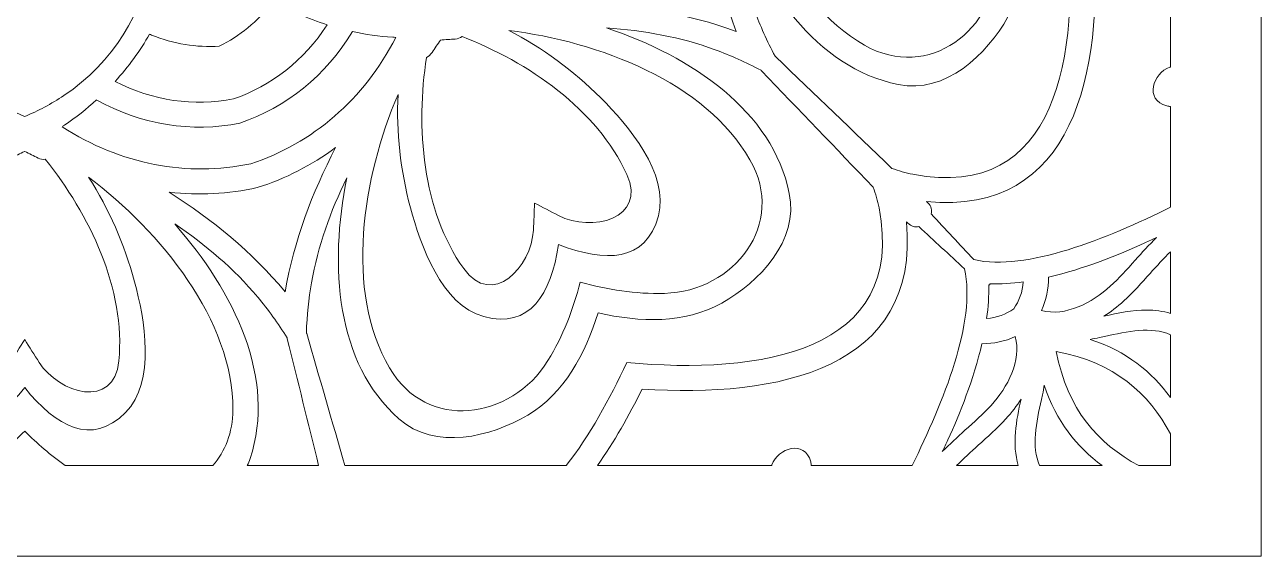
# Model space of a CAD drawing. Extents: x -175 to 692, y -400 to 112.
# Drawn here: x 406.6 to 488.4, y -195.1 to -159.9 of the extents above; entities that cross this region are included whole.
import ezdxf

# ---------------------------------------------------------------- set-up
doc = ezdxf.new("R2010")
doc.units = 0
doc.header["$MEASUREMENT"] = 0
doc.layers.add('Layer 1', color=7, linetype='Continuous', lineweight=0)

msp = doc.modelspace()

# ---------------------------------------------------------------- linework, layer by layer
at = {"layer": 'Layer 1'}
for points, knots in [([(477.9548339843749, -31.52850341796875), (477.9548339843749, -31.52850341796875), (476.6378173828124, -31.52850341796875), (476.6378173828124, -31.52850341796875), (476.6378173828124, -31.52850341796875), (471.6751708984374, -31.52850341796875), (471.6751708984374, -31.52850341796875), (471.6751708984374, -31.52850341796875), (470.9760131835937, -31.52850341796875), (470.9760131835937, -31.52850341796875), (470.9760131835937, -31.52850341796875), (465.9009399414062, -31.52850341796875), (465.9009399414062, -31.52850341796875), (465.9009399414062, -31.52850341796875), (464.5816040039062, -31.52850341796875), (464.5816040039062, -31.52850341796875), (464.5816040039062, -31.52850341796875), (464.1192016601562, -31.52850341796875), (464.1192016601562, -31.52850341796875), (464.1192016601562, -31.52850341796875), (462.3040161132812, -31.52850341796875), (462.3040161132812, -31.52850341796875), (462.3040161132812, -31.52850341796875), (461.60302734375, -31.52850341796875), (461.60302734375, -31.52850341796875), (461.60302734375, -31.52850341796875), (460.1153564453125, -31.52850341796875), (460.1153564453125, -31.52850341796875), (460.1153564453125, -31.52850341796875), (448.224853515625, -31.52850341796875), (448.224853515625, -31.52850341796875), (448.224853515625, -31.52850341796875), (445.6570434570312, -31.52850341796875), (445.6570434570312, -31.52850341796875), (445.6570434570312, -31.52850341796875), (437.7410278320312, -31.52850341796875), (437.7410278320312, -31.52850341796875), (437.7410278320312, -31.52850341796875), (431.7557373046875, -31.52850341796875), (431.7557373046875, -31.52850341796875), (431.7557373046875, -31.52850341796875), (429.1141967773437, -31.52850341796875), (429.1141967773437, -31.52850341796875), (429.1141967773437, -31.52850341796875), (427.935546875, -31.52850341796875), (427.935546875, -31.52850341796875), (427.935546875, -31.52850341796875), (426.8157348632812, -31.52850341796875), (426.8157348632812, -31.52850341796875), (426.8157348632812, -31.52850341796875), (424.8716430664062, -31.52850341796875), (424.8716430664062, -31.52850341796875), (424.8716430664062, -31.52850341796875), (409.9508666992187, -31.52850341796875), (409.9508666992187, -31.52850341796875), (409.9508666992187, -31.52850341796875), (406.7953491210937, -31.52850341796875), (406.7953491210937, -31.52850341796875), (406.7953491210937, -31.52850341796875), (406.4332885742187, -31.52850341796875), (406.4332885742187, -31.52850341796875), (406.4332885742187, -31.52850341796875), (403.27783203125, -31.52850341796875), (403.27783203125, -31.52850341796875), (403.27783203125, -31.52850341796875), (388.3571166992187, -31.52850341796875), (388.3571166992187, -31.52850341796875), (388.3571166992187, -31.52850341796875), (386.4130249023438, -31.52850341796875), (386.4130249023438, -31.52850341796875), (386.4130249023438, -31.52850341796875), (385.2931518554687, -31.52850341796875), (385.2931518554687, -31.52850341796875), (385.2931518554687, -31.52850341796875), (384.114501953125, -31.52850341796875), (384.114501953125, -31.52850341796875), (384.114501953125, -31.52850341796875), (381.472900390625, -31.52850341796875), (381.472900390625, -31.52850341796875), (381.472900390625, -31.52850341796875), (375.4876098632812, -31.52850341796875), (375.4876098632812, -31.52850341796875), (375.4876098632812, -31.52850341796875), (367.5716552734375, -31.52850341796875), (367.5716552734375, -31.52850341796875), (367.5716552734375, -31.52850341796875), (365.0037841796875, -31.52850341796875), (365.0037841796875, -31.52850341796875), (365.0037841796875, -31.52850341796875), (353.1133422851563, -31.52850341796875), (353.1133422851563, -31.52850341796875), (353.1133422851563, -31.52850341796875), (351.6256713867187, -31.52850341796875), (351.6256713867187, -31.52850341796875), (351.6256713867187, -31.52850341796875), (350.9246215820312, -31.52850341796875), (350.9246215820312, -31.52850341796875), (350.9246215820312, -31.52850341796875), (349.1094360351563, -31.52850341796875), (349.1094360351563, -31.52850341796875), (349.1094360351563, -31.52850341796875), (348.6470336914063, -31.52850341796875), (348.6470336914063, -31.52850341796875), (348.6470336914063, -31.52850341796875), (347.3279418945312, -31.52850341796875), (347.3279418945312, -31.52850341796875), (347.3279418945312, -31.52850341796875), (342.2523803710938, -31.52850341796875), (342.2523803710938, -31.52850341796875), (342.2523803710938, -31.52850341796875), (341.5540771484375, -31.52850341796875), (341.5540771484375, -31.52850341796875), (341.5540771484375, -31.52850341796875), (336.590576171875, -31.52850341796875), (336.590576171875, -31.52850341796875), (336.590576171875, -31.52850341796875), (335.2736206054688, -31.52850341796875), (335.2736206054688, -31.52850341796875), (335.2736206054688, -31.52850341796875), (324.8226318359375, -31.52850341796875), (324.8226318359375, -31.52850341796875), (324.8226318359375, -31.52850341796875), (324.8226318359375, -41.98126220703125), (324.8226318359375, -41.98126220703125), (324.8226318359375, -41.98126220703125), (324.8226318359375, -43.29833984375), (324.8226318359375, -43.29833984375), (324.8226318359375, -43.29833984375), (324.8226318359375, -48.26263427734375), (324.8226318359375, -48.26263427734375), (324.8226318359375, -48.26263427734375), (324.8226318359375, -48.95550537109375), (324.8226318359375, -48.95550537109375), (324.8226318359375, -48.95550537109375), (324.8226318359375, -54.03546142578125), (324.8226318359375, -54.03546142578125), (324.8226318359375, -54.03546142578125), (324.8226318359375, -55.363525390625), (324.8226318359375, -55.363525390625), (324.8226318359375, -55.363525390625), (324.8226318359375, -55.8160400390625), (324.8226318359375, -55.8160400390625), (324.8226318359375, -55.8160400390625), (324.8226318359375, -57.63134765625), (324.8226318359375, -57.63134765625), (324.8226318359375, -57.63134765625), (324.8226318359375, -58.333740234375), (324.8226318359375, -58.333740234375), (324.8226318359375, -58.333740234375), (324.8226318359375, -59.8214111328125), (324.8226318359375, -59.8214111328125), (324.8226318359375, -59.8214111328125), (324.8226318359375, -71.71142578125), (324.8226318359375, -71.71142578125), (324.8226318359375, -71.71142578125), (324.8226318359375, -74.27880859375), (324.8226318359375, -74.27880859375), (324.8226318359375, -74.27880859375), (324.8226318359375, -82.191162109375), (324.8226318359375, -82.191162109375), (324.8226318359375, -82.191162109375), (324.8226318359375, -88.18408203125001), (324.8226318359375, -88.18408203125001), (324.8226318359375, -88.18408203125001), (324.8226318359375, -90.822265625), (324.8226318359375, -90.822265625), (324.8226318359375, -90.822265625), (324.8226318359375, -92.00097656249999), (324.8226318359375, -92.00097656249999), (324.8226318359375, -92.00097656249999), (324.8226318359375, -93.11944580078124), (324.8226318359375, -93.11944580078124), (324.8226318359375, -93.11944580078124), (324.8226318359375, -95.06341552734374), (324.8226318359375, -95.06341552734374), (324.8226318359375, -95.06341552734374), (324.8226318359375, -109.98779296875), (324.8226318359375, -109.98779296875), (324.8226318359375, -109.98779296875), (324.8226318359375, -113.1428833007812), (324.8226318359375, -113.1428833007812), (324.8226318359375, -113.1428833007812), (324.8226318359375, -113.5004272460937), (324.8226318359375, -113.5004272460937), (324.8226318359375, -113.5004272460937), (324.8226318359375, -116.6556396484375), (324.8226318359375, -116.6556396484375), (324.8226318359375, -116.6556396484375), (324.8226318359375, -131.5799560546875), (324.8226318359375, -131.5799560546875), (324.8226318359375, -131.5799560546875), (324.8226318359375, -133.5239868164062), (324.8226318359375, -133.5239868164062), (324.8226318359375, -133.5239868164062), (324.8226318359375, -134.6424560546875), (324.8226318359375, -134.6424560546875), (324.8226318359375, -134.6424560546875), (324.8226318359375, -135.8212280273437), (324.8226318359375, -135.8212280273437), (324.8226318359375, -135.8212280273437), (324.8226318359375, -138.4593505859375), (324.8226318359375, -138.4593505859375), (324.8226318359375, -138.4593505859375), (324.8226318359375, -144.4522094726562), (324.8226318359375, -144.4522094726562), (324.8226318359375, -144.4522094726562), (324.8226318359375, -152.3645629882812), (324.8226318359375, -152.3645629882812), (324.8226318359375, -152.3645629882812), (324.8226318359375, -154.9320068359375), (324.8226318359375, -154.9320068359375), (324.8226318359375, -154.9320068359375), (324.8226318359375, -166.822021484375), (324.8226318359375, -166.822021484375), (324.8226318359375, -166.822021484375), (324.8226318359375, -168.3095703125), (324.8226318359375, -168.3095703125), (324.8226318359375, -168.3095703125), (324.8226318359375, -169.0120849609375), (324.8226318359375, -169.0120849609375), (324.8226318359375, -169.0120849609375), (324.8226318359375, -170.8272094726562), (324.8226318359375, -170.8272094726562), (324.8226318359375, -170.8272094726562), (324.8226318359375, -171.2891845703125), (324.8226318359375, -171.2891845703125), (324.8226318359375, -171.2891845703125), (324.8226318359375, -172.6072998046875), (324.8226318359375, -172.6072998046875), (324.8226318359375, -172.6072998046875), (324.8226318359375, -177.6876831054687), (324.8226318359375, -177.6876831054687), (324.8226318359375, -177.6876831054687), (324.8226318359375, -178.380615234375), (324.8226318359375, -178.380615234375), (324.8226318359375, -178.380615234375), (324.8226318359375, -183.34521484375), (324.8226318359375, -183.34521484375), (324.8226318359375, -183.34521484375), (324.8226318359375, -184.6723022460937), (324.8226318359375, -184.6723022460937), (324.8226318359375, -184.6723022460937), (324.8226318359375, -195.1185302734375), (324.8226318359375, -195.1185302734375), (324.8226318359375, -195.1185302734375), (335.273681640625, -195.1185302734375), (335.273681640625, -195.1185302734375), (335.273681640625, -195.1185302734375), (336.590576171875, -195.1185302734375), (336.590576171875, -195.1185302734375), (336.590576171875, -195.1185302734375), (341.551025390625, -195.1185302734375), (341.551025390625, -195.1185302734375), (341.551025390625, -195.1185302734375), (342.2598266601562, -195.1185302734375), (342.2598266601562, -195.1185302734375), (342.2598266601562, -195.1185302734375), (347.3278198242188, -195.1185302734375), (347.3278198242188, -195.1185302734375), (347.3278198242188, -195.1185302734375), (348.6467895507812, -195.1185302734375), (348.6467895507812, -195.1185302734375), (348.6467895507812, -195.1185302734375), (349.1112060546875, -195.1185302734375), (349.1112060546875, -195.1185302734375), (349.1112060546875, -195.1185302734375), (350.9263305664063, -195.1185302734375), (350.9263305664063, -195.1185302734375), (350.9263305664063, -195.1185302734375), (351.623779296875, -195.1185302734375), (351.623779296875, -195.1185302734375), (351.623779296875, -195.1185302734375), (353.1114501953125, -195.1185302734375), (353.1114501953125, -195.1185302734375), (353.1114501953125, -195.1185302734375), (365.0033569335938, -195.1185302734375), (365.0033569335938, -195.1185302734375), (365.0033569335938, -195.1185302734375), (367.5719604492187, -195.1185302734375), (367.5719604492187, -195.1185302734375), (367.5719604492187, -195.1185302734375), (375.496826171875, -195.1185302734375), (375.496826171875, -195.1185302734375), (375.496826171875, -195.1185302734375), (381.4638061523437, -195.1185302734375), (381.4638061523437, -195.1185302734375), (381.4638061523437, -195.1185302734375), (384.1137084960937, -195.1185302734375), (384.1137084960937, -195.1185302734375), (384.1137084960937, -195.1185302734375), (385.2919921875, -195.1185302734375), (385.2919921875, -195.1185302734375), (385.2919921875, -195.1185302734375), (386.4151000976562, -195.1185302734375), (386.4151000976562, -195.1185302734375), (386.4151000976562, -195.1185302734375), (388.3595581054688, -195.1185302734375), (388.3595581054688, -195.1185302734375), (388.3595581054688, -195.1185302734375), (403.2716674804687, -195.1185302734375), (403.2716674804687, -195.1185302734375), (403.2716674804687, -195.1185302734375), (406.4277954101562, -195.1185302734375), (406.4277954101562, -195.1185302734375), (406.4277954101562, -195.1185302734375), (406.8008422851562, -195.1185302734375), (406.8008422851562, -195.1185302734375), (406.8008422851562, -195.1185302734375), (409.9569702148437, -195.1185302734375), (409.9569702148437, -195.1185302734375), (409.9569702148437, -195.1185302734375), (424.8692016601562, -195.1185302734375), (424.8692016601562, -195.1185302734375), (424.8692016601562, -195.1185302734375), (426.8136596679688, -195.1185302734375), (426.8136596679688, -195.1185302734375), (426.8136596679688, -195.1185302734375), (427.9366455078124, -195.1185302734375), (427.9366455078124, -195.1185302734375), (427.9366455078124, -195.1185302734375), (429.1150512695312, -195.1185302734375), (429.1150512695312, -195.1185302734375), (429.1150512695312, -195.1185302734375), (431.7648315429687, -195.1185302734375), (431.7648315429687, -195.1185302734375), (431.7648315429687, -195.1185302734375), (437.7318725585937, -195.1185302734375), (437.7318725585937, -195.1185302734375), (437.7318725585937, -195.1185302734375), (445.65673828125, -195.1185302734375), (445.65673828125, -195.1185302734375), (445.65673828125, -195.1185302734375), (448.2252807617187, -195.1185302734375), (448.2252807617187, -195.1185302734375), (448.2252807617187, -195.1185302734375), (460.1172485351562, -195.1185302734375), (460.1172485351562, -195.1185302734375), (460.1172485351562, -195.1185302734375), (461.6049194335937, -195.1185302734375), (461.6049194335937, -195.1185302734375), (461.6049194335937, -195.1185302734375), (462.3023071289062, -195.1185302734375), (462.3023071289062, -195.1185302734375), (462.3023071289062, -195.1185302734375), (464.1175537109375, -195.1185302734375), (464.1175537109375, -195.1185302734375), (464.1175537109375, -195.1185302734375), (464.5819091796875, -195.1185302734375), (464.5819091796875, -195.1185302734375), (464.5819091796875, -195.1185302734375), (465.9010620117187, -195.1185302734375), (465.9010620117187, -195.1185302734375), (465.9010620117187, -195.1185302734375), (470.9685668945312, -195.1185302734375), (470.9685668945312, -195.1185302734375), (470.9685668945312, -195.1185302734375), (471.6782836914062, -195.1185302734375), (471.6782836914062, -195.1185302734375), (471.6782836914062, -195.1185302734375), (476.6381225585937, -195.1185302734375), (476.6381225585937, -195.1185302734375), (476.6381225585937, -195.1185302734375), (477.955078125, -195.1185302734375), (477.955078125, -195.1185302734375), (477.955078125, -195.1185302734375), (488.4126586914062, -195.1185302734375), (488.4126586914062, -195.1185302734375), (488.4126586914062, -195.1185302734375), (488.4126586914062, -184.671875), (488.4126586914062, -184.671875), (488.4126586914062, -184.671875), (488.4126586914062, -183.3447875976562), (488.4126586914062, -183.3447875976562), (488.4126586914062, -183.3447875976562), (488.4126586914062, -178.3880004882812), (488.4126586914062, -178.3880004882812), (488.4126586914062, -178.3880004882812), (488.4126586914062, -177.67431640625), (488.4126586914062, -177.67431640625), (488.4126586914062, -177.67431640625), (488.4126586914062, -172.6073608398437), (488.4126586914062, -172.6073608398437), (488.4126586914062, -172.6073608398437), (488.4126586914062, -171.2896118164062), (488.4126586914062, -171.2896118164062), (488.4126586914062, -171.2896118164062), (488.4126586914062, -170.82421875), (488.4126586914062, -170.82421875), (488.4126586914062, -170.82421875), (488.4126586914062, -169.009033203125), (488.4126586914062, -169.009033203125), (488.4126586914062, -169.009033203125), (488.4126586914062, -168.3130493164062), (488.4126586914062, -168.3130493164062), (488.4126586914062, -168.3130493164062), (488.4126586914062, -166.8253784179687), (488.4126586914062, -166.8253784179687), (488.4126586914062, -166.8253784179687), (488.4126586914062, -154.932861328125), (488.4126586914062, -154.932861328125), (488.4126586914062, -154.932861328125), (488.4126586914062, -152.364013671875), (488.4126586914062, -152.364013671875), (488.4126586914062, -152.364013671875), (488.4126586914062, -144.4352416992187), (488.4126586914062, -144.4352416992187), (488.4126586914062, -144.4352416992187), (488.4126586914062, -138.4760131835937), (488.4126586914062, -138.4760131835937), (488.4126586914062, -138.4760131835937), (488.4126586914062, -135.8226928710937), (488.4126586914062, -135.8226928710937), (488.4126586914062, -135.8226928710937), (488.4126586914062, -134.64453125), (488.4126586914062, -134.64453125), (488.4126586914062, -134.64453125), (488.4126586914062, -133.5202026367187), (488.4126586914062, -133.5202026367187), (488.4126586914062, -133.5202026367187), (488.4126586914062, -131.5755004882812), (488.4126586914062, -131.5755004882812), (488.4126586914062, -131.5755004882812), (488.4126586914062, -116.6668701171875), (488.4126586914062, -116.6668701171875), (488.4126586914062, -116.6668701171875), (488.4126586914062, -113.5104370117187), (488.4126586914062, -113.5104370117187), (488.4126586914062, -113.5104370117187), (488.4126586914062, -113.1329956054687), (488.4126586914062, -113.1329956054687), (488.4126586914062, -113.1329956054687), (488.4126586914062, -109.9765625), (488.4126586914062, -109.9765625), (488.4126586914062, -109.9765625), (488.4126586914062, -95.06787109375), (488.4126586914062, -95.06787109375), (488.4126586914062, -95.06787109375), (488.4126586914062, -93.12322998046875), (488.4126586914062, -93.12322998046875), (488.4126586914062, -93.12322998046875), (488.4126586914062, -91.9989013671875), (488.4126586914062, -91.9989013671875), (488.4126586914062, -91.9989013671875), (488.4126586914062, -90.82073974609375), (488.4126586914062, -90.82073974609375), (488.4126586914062, -90.82073974609375), (488.4126586914062, -88.16741943359375), (488.4126586914062, -88.16741943359375), (488.4126586914062, -88.16741943359375), (488.4126586914062, -82.20812988281251), (488.4126586914062, -82.20812988281251), (488.4126586914062, -82.20812988281251), (488.4126586914062, -74.27935791015625), (488.4126586914062, -74.27935791015625), (488.4126586914062, -74.27935791015625), (488.4126586914062, -71.71051025390625), (488.4126586914062, -71.71051025390625), (488.4126586914062, -71.71051025390625), (488.4126586914062, -59.8179931640625), (488.4126586914062, -59.8179931640625), (488.4126586914062, -59.8179931640625), (488.4126586914062, -58.330322265625), (488.4126586914062, -58.330322265625), (488.4126586914062, -58.330322265625), (488.4126586914062, -57.6343994140625), (488.4126586914062, -57.6343994140625), (488.4126586914062, -57.6343994140625), (488.4126586914062, -55.81915283203125), (488.4126586914062, -55.81915283203125), (488.4126586914062, -55.81915283203125), (488.4126586914062, -55.36328125), (488.4126586914062, -55.36328125), (488.4126586914062, -55.36328125), (488.4126586914062, -54.03515625), (488.4126586914062, -54.03515625), (488.4126586914062, -54.03515625), (488.4126586914062, -48.96923828125), (488.4126586914062, -48.96923828125), (488.4126586914062, -48.96923828125), (488.4126586914062, -48.2552490234375), (488.4126586914062, -48.2552490234375), (488.4126586914062, -48.2552490234375), (488.4126586914062, -43.29779052734375), (488.4126586914062, -43.29779052734375), (488.4126586914062, -43.29779052734375), (488.4126586914062, -41.98138427734375), (488.4126586914062, -41.98138427734375), (488.4126586914062, -41.98138427734375), (488.4126586914062, -31.52850341796875), (488.4126586914062, -31.52850341796875), (488.4126586914062, -31.52850341796875), (477.9548339843749, -31.52850341796875), (477.9548339843749, -31.52850341796875)], [0, 0, 0, 0, 1, 1, 1, 2, 2, 2, 3, 3, 3, 4, 4, 4, 5, 5, 5, 6, 6, 6, 7, 7, 7, 8, 8, 8, 9, 9, 9, 10, 10, 10, 11, 11, 11, 12, 12, 12, 13, 13, 13, 14, 14, 14, 15, 15, 15, 16, 16, 16, 17, 17, 17, 18, 18, 18, 19, 19, 19, 20, 20, 20, 21, 21, 21, 22, 22, 22, 23, 23, 23, 24, 24, 24, 25, 25, 25, 26, 26, 26, 27, 27, 27, 28, 28, 28, 29, 29, 29, 30, 30, 30, 31, 31, 31, 32, 32, 32, 33, 33, 33, 34, 34, 34, 35, 35, 35, 36, 36, 36, 37, 37, 37, 38, 38, 38, 39, 39, 39, 40, 40, 40, 41, 41, 41, 42, 42, 42, 43, 43, 43, 44, 44, 44, 45, 45, 45, 46, 46, 46, 47, 47, 47, 48, 48, 48, 49, 49, 49, 50, 50, 50, 51, 51, 51, 52, 52, 52, 53, 53, 53, 54, 54, 54, 55, 55, 55, 56, 56, 56, 57, 57, 57, 58, 58, 58, 59, 59, 59, 60, 60, 60, 61, 61, 61, 62, 62, 62, 63, 63, 63, 64, 64, 64, 65, 65, 65, 66, 66, 66, 67, 67, 67, 68, 68, 68, 69, 69, 69, 70, 70, 70, 71, 71, 71, 72, 72, 72, 73, 73, 73, 74, 74, 74, 75, 75, 75, 76, 76, 76, 77, 77, 77, 78, 78, 78, 79, 79, 79, 80, 80, 80, 81, 81, 81, 82, 82, 82, 83, 83, 83, 84, 84, 84, 85, 85, 85, 86, 86, 86, 87, 87, 87, 88, 88, 88, 89, 89, 89, 90, 90, 90, 91, 91, 91, 92, 92, 92, 93, 93, 93, 94, 94, 94, 95, 95, 95, 96, 96, 96, 97, 97, 97, 98, 98, 98, 99, 99, 99, 100, 100, 100, 101, 101, 101, 102, 102, 102, 103, 103, 103, 104, 104, 104, 105, 105, 105, 106, 106, 106, 107, 107, 107, 108, 108, 108, 109, 109, 109, 110, 110, 110, 111, 111, 111, 112, 112, 112, 113, 113, 113, 114, 114, 114, 115, 115, 115, 116, 116, 116, 117, 117, 117, 118, 118, 118, 119, 119, 119, 120, 120, 120, 121, 121, 121, 122, 122, 122, 123, 123, 123, 124, 124, 124, 125, 125, 125, 126, 126, 126, 127, 127, 127, 128, 128, 128, 129, 129, 129, 130, 130, 130, 131, 131, 131, 132, 132, 132, 133, 133, 133, 134, 134, 134, 135, 135, 135, 136, 136, 136, 137, 137, 137, 138, 138, 138, 139, 139, 139, 140, 140, 140, 141, 141, 141, 142, 142, 142, 143, 143, 143, 144, 144, 144, 145, 145, 145, 146, 146, 146, 147, 147, 147, 148, 148, 148, 149, 149, 149, 150, 150, 150, 151, 151, 151, 152, 152, 152, 153, 153, 153, 154, 154, 154, 155, 155, 155, 156, 156, 156, 157, 157, 157, 158, 158, 158, 159, 159, 159, 160, 160, 160, 161, 161, 161, 162, 162, 162, 163, 163, 163, 164, 164, 164, 164]), ([(398.8308715820313, -144.5086669921875), (399.0927124023437, -144.7525024414062), (399.3544921875, -144.9964599609375), (399.6163330078125, -145.2404174804687), (400.2830810546875, -145.8614501953125), (401.448486328125, -145.0499267578125), (400.9150390624999, -144.23828125), (399.7365112304688, -142.4451904296875), (400.7293090820312, -140.1246337890625), (401.1442871093749, -138.2631225585937), (401.6198730468749, -136.1294555664062), (402.0955810546874, -133.9956665039062), (402.5711669921874, -131.8619384765625), (403.3623657226562, -128.3126831054687), (404.153564453125, -124.763427734375), (404.9447631835937, -121.2142333984375), (405.0068969726562, -123.2620239257812), (405.12060546875, -125.3057861328125), (405.2781372070312, -127.3450927734375), (403.7340698242187, -137.5616455078125), (404.1864624023437, -147.9329833984375), (406.6143188476562, -157.9662475585937), (409.0422363281249, -147.9329833984375), (409.4945678710937, -137.5616455078125), (407.9505615234374, -127.3450927734375), (408.1080932617187, -125.3057861328125), (408.2218017578124, -123.2620239257812), (408.283935546875, -121.2142333984375), (409.0751342773437, -124.763427734375), (409.8662719726562, -128.3126831054687), (410.6574707031249, -131.8619384765625), (411.1331176757812, -133.9956665039062), (411.6087646484374, -136.1294555664062), (412.0844116210937, -138.2631225585937), (412.4993896484374, -140.1246337890625), (413.4921874999999, -142.4451904296875), (412.3136596679687, -144.23828125), (411.7802124023437, -145.0499267578125), (412.9456176757812, -145.8614501953125), (413.6123657226562, -145.2404174804687), (413.8742065429687, -144.9964599609375), (414.135986328125, -144.7525024414062), (414.3978271484375, -144.5086669921875), (416.7817993164062, -151.4828491210937), (415.7980346679687, -160.2099609375), (409.2103881835937, -164.6286010742187), (408.3803100585937, -165.1854248046875), (407.5081176757812, -165.6411743164062), (406.6143188476562, -166.012939453125), (405.7205810546874, -165.6411743164062), (404.848388671875, -165.1854248046875), (404.018310546875, -164.6286010742187), (397.4306030273437, -160.2099609375), (396.4468994140625, -151.4828491210937), (398.8308715820313, -144.5086669921875)], [0, 0, 0, 0, 1, 1, 1, 2, 2, 2, 3, 3, 3, 4, 4, 4, 5, 5, 5, 6, 6, 6, 7, 7, 7, 8, 8, 8, 9, 9, 9, 10, 10, 10, 11, 11, 11, 12, 12, 12, 13, 13, 13, 14, 14, 14, 15, 15, 15, 16, 16, 16, 17, 17, 17, 18, 18, 18, 18]), ([(456.2962646484375, -162.0657348632812), (456.2817382812499, -162.0517578125), (456.2661743164063, -162.0429077148437), (456.2513427734375, -162.0302734375), (455.7195434570312, -161.0288696289062), (455.2633666992187, -160.0044555664062), (454.8920288085937, -158.9987182617187), (454.0421752929687, -156.697265625), (453.619384765625, -154.2747192382812), (453.4439697265624, -151.8173217773437), (455.355224609375, -157.460693359375), (458.9371948242187, -162.7891845703125), (464.3959960937499, -163.901123046875), (467.53515625, -164.5405883789062), (470.2694091796875, -161.903076171875), (471.6563720703125, -159.4295043945312), (473.0485229492187, -156.9468994140625), (472.92578125, -154.0471801757812), (472.3065795898437, -151.2491455078125), (475.039306640625, -150.3864135742187), (477.6119995117187, -149.0427856445312), (479.0657958984374, -146.5958862304687), (480.5145263671875, -144.1578369140625), (481.4317016601562, -140.47119140625), (479.308349609375, -138.0723876953125), (475.6159667968749, -133.9009399414062), (469.2103881835937, -133.4629516601562), (463.3675537109374, -134.6294555664062), (465.5833740234375, -133.552734375), (467.8927001953125, -132.7075805664062), (470.310546875, -132.2928466796875), (471.3673095703125, -132.1116333007812), (472.4826049804687, -131.9945678710937), (473.6157226562499, -131.954345703125), (473.6341552734375, -131.9608154296875), (473.6494750976562, -131.9699096679687), (473.6688842773437, -131.9755249023437), (476.5834350585937, -132.8192138671875), (479.498046875, -133.6629638671875), (482.4126586914062, -134.5067138671875), (482.4126586914062, -134.5067138671875), (482.4126586914062, -149.144775390625), (482.4126586914062, -149.144775390625), (480.419677734375, -150.6824951171875), (478.0169677734375, -152.028076171875), (475.5880126953124, -153.1437377929687), (475.5880126953124, -153.1437377929687), (475.5870361328125, -153.1431884765625), (475.5870361328125, -153.1431884765625), (476.4050292968749, -161.9088134765625), (474.9475708007812, -171.69287109375), (465.3609619140625, -169.8360595703125), (464.8856811523437, -169.7440185546875), (464.4304199218749, -169.6080322265625), (463.9844970703125, -169.45263671875), (461.4217529296874, -166.9903564453125), (458.8590087890625, -164.528076171875), (456.2962646484375, -162.0657348632812)], [0, 0, 0, 0, 1, 1, 1, 2, 2, 2, 3, 3, 3, 4, 4, 4, 5, 5, 5, 6, 6, 6, 7, 7, 7, 8, 8, 8, 9, 9, 9, 10, 10, 10, 11, 11, 11, 12, 12, 12, 13, 13, 13, 14, 14, 14, 15, 15, 15, 16, 16, 16, 17, 17, 17, 18, 18, 18, 19, 19, 19, 19]), ([(471.0139160156249, -155.6436157226562), (470.8729858398437, -160.2760620117187), (466.4240112304687, -163.7205810546875), (462.172607421875, -161.2994995117187), (457.04052734375, -158.3770141601562), (454.3348388671875, -151.2514038085937), (453.6168212890625, -145.3421630859375), (454.775390625, -147.5755615234375), (456.248779296875, -149.5926513671875), (458.0833129882812, -151.4288940429687), (459.8758544921874, -153.2230224609375), (463.0911865234375, -155.9894409179687), (465.8875122070312, -155.240234375), (468.9547729492187, -154.4183349609375), (468.9728393554687, -151.7197875976562), (467.78662109375, -148.6395874023437), (467.78662109375, -148.6395874023437), (467.7864990234374, -148.6394653320312), (467.7864990234374, -148.6394653320312), (471.0471801757812, -148.126708984375), (473.375244140625, -146.7617797851562), (472.5533447265624, -143.6945190429687), (471.8041381835937, -140.8982543945312), (467.8006591796875, -139.4968872070312), (465.3506469726562, -138.8416748046875), (462.8431396484375, -138.1708984375), (460.3597412109374, -137.903564453125), (457.8460693359375, -138.016845703125), (463.3226318359374, -135.6840209960937), (470.8464355468749, -134.4644165039062), (475.9434814453125, -137.4475708007812), (480.1658935546875, -139.9189453125), (479.4073486328125, -145.494140625), (475.4659423828124, -147.932373046875), (473.8231811523437, -148.9486083984375), (472.0806274414062, -149.591552734375), (470.2754516601562, -150.0764770507812), (470.7581176757812, -151.8822021484375), (471.0725708007812, -153.712890625), (471.0139160156249, -155.6436157226562)], [0, 0, 0, 0, 1, 1, 1, 2, 2, 2, 3, 3, 3, 4, 4, 4, 5, 5, 5, 6, 6, 6, 7, 7, 7, 8, 8, 8, 9, 9, 9, 10, 10, 10, 11, 11, 11, 12, 12, 12, 13, 13, 13, 13]), ([(448.6351318359375, -155.342529296875), (448.6351318359375, -155.342529296875), (448.6350708007812, -155.3424072265625), (448.6350708007812, -155.3424072265625), (449.9549560546874, -153.89697265625), (451.0219116210937, -152.2503662109375), (451.8011474609375, -150.457275390625), (451.9610595703125, -153.828369140625), (452.4857788085937, -157.1499633789062), (453.6768798828124, -160.3842163085937), (450.442626953125, -159.1931762695312), (447.1209716796875, -158.6683349609375), (443.7499389648437, -158.5084838867187), (445.5430908203124, -157.7293090820312), (447.1896972656249, -156.6622924804687), (448.6351318359375, -155.342529296875)], [0, 0, 0, 0, 1, 1, 1, 2, 2, 2, 3, 3, 3, 4, 4, 4, 5, 5, 5, 5]), ([(482.4126586914062, -162.7373046875), (482.3922729492188, -162.7428588867187), (482.3755493164062, -162.738037109375), (482.3544921875, -162.7457275390625), (481.2587280273437, -163.1466674804687), (480.6535644531249, -164.9224243164062), (482.1657104492187, -165.31689453125), (482.2540283203125, -165.3399047851562), (482.3310546874999, -165.3405151367187), (482.4126586914062, -165.3500366210937), (482.4126586914062, -165.3500366210937), (482.4126586914062, -172.0236206054687), (482.4126586914062, -172.0236206054687), (478.17626953125, -174.1004638671875), (472.9118041992187, -176.2762451171875), (469.3909912109375, -175.488037109375), (468.4560546874999, -174.4801635742187), (467.5209960937499, -173.4722900390625), (466.5859985351562, -172.4645385742187), (466.6473388671875, -172.2261352539062), (466.5955810546875, -171.9613647460937), (466.3607788085937, -171.7357177734375), (466.3303222656249, -171.7064819335937), (466.2999877929687, -171.6773681640625), (466.2695922851562, -171.6481323242187), (476.0208129882812, -172.5997924804687), (477.9530639648437, -163.1099243164062), (477.3421630859375, -154.1564331054687), (477.3421630859375, -154.1564331054687), (477.345947265625, -154.1586303710937), (477.345947265625, -154.1586303710937), (479.1166381835937, -153.2911376953125), (480.8483276367187, -152.3040771484375), (482.4126586914062, -151.2076416015625), (482.4126586914062, -151.2076416015625), (482.4126586914062, -162.7373046875), (482.4126586914062, -162.7373046875)], [0, 0, 0, 0, 1, 1, 1, 2, 2, 2, 3, 3, 3, 4, 4, 4, 5, 5, 5, 6, 6, 6, 7, 7, 7, 8, 8, 8, 9, 9, 9, 10, 10, 10, 11, 11, 11, 12, 12, 12, 12]), ([(414.88037109375, -160.5582885742187), (414.919677734375, -160.5816040039062), (414.9589233398437, -160.6050415039062), (415.0042114257812, -160.6234130859375), (416.46435546875, -161.21728515625), (417.9915771484375, -161.4540405273437), (419.4874267578125, -161.36474609375), (420.8275756835937, -160.6941528320312), (422.03173828125, -159.7254638671875), (422.9993286132812, -158.481201171875), (423.0288696289062, -158.443115234375), (423.0506591796874, -158.40380859375), (423.0728759765624, -158.3645629882812), (424.17578125, -159.0140380859375), (425.3604125976562, -159.5462036132812), (426.6179809570312, -159.9478759765625), (425.0944824218749, -162.3054809570312), (422.9302368164062, -163.9892578125), (420.4224243164062, -164.8540649414062), (420.4224243164062, -164.8540649414062), (420.4224243164062, -164.8541870117187), (420.4224243164062, -164.8541870117187), (417.8138427734374, -165.35986328125), (415.0925903320312, -164.9817504882812), (412.5909423828124, -163.6964111328125), (413.4794921874999, -162.719482421875), (414.2498168945312, -161.6725463867187), (414.88037109375, -160.5582885742187)], [0, 0, 0, 0, 1, 1, 1, 2, 2, 2, 3, 3, 3, 4, 4, 4, 5, 5, 5, 6, 6, 6, 7, 7, 7, 8, 8, 8, 9, 9, 9, 9]), ([(446.4363403320312, -182.29541015625), (445.3209838867187, -184.7237548828125), (443.9757690429687, -187.1258544921875), (442.4385375976562, -189.1185302734375), (442.4385375976562, -189.1185302734375), (427.7988891601562, -189.1185302734375), (427.7988891601562, -189.1185302734375), (426.955322265625, -186.2044677734375), (426.1116943359374, -183.2904052734375), (425.2681274414062, -180.376220703125), (425.2625732421875, -180.3568725585937), (425.25341796875, -180.341552734375), (425.2469482421875, -180.3231201171875), (425.2871704101562, -179.1900024414062), (425.404296875, -178.0746459960937), (425.5855102539062, -177.0179443359375), (426.000244140625, -174.5999755859375), (426.8453979492187, -172.2906494140625), (427.9223022460937, -170.0747680664062), (426.7556762695313, -175.9176025390625), (427.1934814453125, -182.3232421875), (431.3650512695312, -186.015625), (433.7638549804687, -188.1389770507812), (437.4505004882812, -187.2218627929687), (439.8885498046874, -185.773193359375), (442.3353881835937, -184.3192749023437), (443.6790161132812, -181.7467041015625), (444.541748046875, -179.0139770507812), (447.3397827148438, -179.6331787109375), (450.239501953125, -179.7559204101562), (452.72216796875, -178.36376953125), (455.1957397460937, -176.9767456054687), (457.833251953125, -174.2424926757812), (457.1937866210937, -171.1033935546875), (456.081787109375, -165.6445922851562), (450.7533569335937, -162.0625), (445.1099243164062, -160.1513671875), (447.5674438476562, -160.3267211914062), (449.9899291992187, -160.7495727539062), (452.2913208007812, -161.599365234375), (453.2971191406249, -161.9708251953125), (454.3215942382812, -162.427001953125), (455.3229980468749, -162.958740234375), (455.3356933593749, -162.9735717773437), (455.3444213867187, -162.9891357421875), (455.3583374023437, -163.003662109375), (457.8206176757812, -165.56640625), (460.2830200195312, -168.129150390625), (462.7453002929687, -170.69189453125), (462.9006347656249, -171.1377563476562), (463.0366210937499, -171.5930786132812), (463.128662109375, -172.0682983398437), (464.9854736328125, -181.6548461914062), (455.2014770507812, -183.1123657226562), (446.4357299804687, -182.29443359375), (446.4357299804687, -182.29443359375), (446.4363403320312, -182.29541015625), (446.4363403320312, -182.29541015625)], [0, 0, 0, 0, 1, 1, 1, 2, 2, 2, 3, 3, 3, 4, 4, 4, 5, 5, 5, 6, 6, 6, 7, 7, 7, 8, 8, 8, 9, 9, 9, 10, 10, 10, 11, 11, 11, 12, 12, 12, 13, 13, 13, 14, 14, 14, 15, 15, 15, 16, 16, 16, 17, 17, 17, 18, 18, 18, 19, 19, 19, 19]), ([(409.2483520507812, -166.591064453125), (410.0145263671874, -166.0770874023437), (410.7081298828124, -165.5111083984375), (411.3621215820312, -164.9193115234375), (411.368896484375, -164.9232788085937), (411.37353515625, -164.9282836914062), (411.3804931640625, -164.9320678710937), (414.349609375, -166.5816040039062), (417.6829223632812, -167.0853271484375), (420.8508300781249, -166.4529418945312), (423.9105224609375, -165.4166870117187), (426.5452880859375, -163.3137817382812), (428.2919311523437, -160.4006958007812), (428.2929077148437, -160.39892578125), (428.2933349609375, -160.3971557617187), (428.2943725585937, -160.3953857421875), (429.156494140625, -160.5808715820312), (430.0474853515624, -160.7093505859375), (430.9678955078124, -160.7713623046875), (431.0310668945312, -160.7755737304687), (431.0935668945312, -160.7755737304687), (431.1566772460937, -160.7789306640625), (429.0595703124999, -164.8851928710937), (425.6416625976562, -167.81689453125), (421.5718994140624, -169.1441650390625), (417.3837890625, -170.029541015625), (412.9578857421875, -169.1995849609375), (409.088623046875, -166.6920166015625), (409.1416015624999, -166.6575317382812), (409.1957397460937, -166.6263427734375), (409.2483520507812, -166.591064453125)], [0, 0, 0, 0, 1, 1, 1, 2, 2, 2, 3, 3, 3, 4, 4, 4, 5, 5, 5, 6, 6, 6, 7, 7, 7, 8, 8, 8, 9, 9, 9, 10, 10, 10, 10]), ([(431.3095092773437, -164.553466796875), (431.1961669921875, -167.0669555664062), (431.4635620117187, -169.550537109375), (432.13427734375, -172.0580444335937), (432.7894897460937, -174.5079956054687), (434.1908569335937, -178.5115356445312), (436.9871826171874, -179.2607421875), (440.0545043945312, -180.0826416015625), (441.4193115234374, -177.7545776367187), (441.9321899414062, -174.4939575195312), (445.0123901367187, -175.6802368164062), (447.7109375, -175.662109375), (448.5328369140624, -172.5948486328125), (449.2820434570312, -169.798583984375), (446.5156249999999, -166.583251953125), (444.7214965820312, -164.7907104492187), (442.8853149414062, -162.9561767578125), (440.8682250976562, -161.4827880859375), (438.6347656249999, -160.3241577148437), (444.5440063476562, -161.042236328125), (451.6696166992187, -163.7478637695312), (454.5921020507812, -168.8799438476562), (457.01318359375, -173.13134765625), (453.5686645507812, -177.5803833007812), (448.936279296875, -177.7213134765625), (447.0054931640625, -177.7799072265625), (445.1748657226562, -177.4654541015625), (443.3690795898437, -176.9827270507812), (443.3690795898437, -176.9827270507812), (443.3690795898437, -176.9828491210937), (443.3690795898437, -176.9828491210937), (442.88427734375, -178.7880249023437), (442.2413330078125, -180.5305786132812), (441.2249755859375, -182.1732788085937), (438.7868652343749, -186.1146850585937), (433.2116088867187, -186.873291015625), (430.7402343749999, -182.65087890625), (427.757080078125, -177.5538330078125), (428.9766235351562, -170.030029296875), (431.3095092773437, -164.553466796875)], [0, 0, 0, 0, 1, 1, 1, 2, 2, 2, 3, 3, 3, 4, 4, 4, 5, 5, 5, 6, 6, 6, 7, 7, 7, 8, 8, 8, 9, 9, 9, 10, 10, 10, 11, 11, 11, 12, 12, 12, 13, 13, 13, 13]), ([(433.1986083984374, -162.1061401367187), (433.3433837890624, -162.0343017578125), (433.4718627929687, -161.9215698242187), (433.5678710937499, -161.7772216796875), (433.7498168945312, -161.5034790039062), (433.9318237304687, -161.229736328125), (434.1138305664062, -160.9559936523437), (434.1141967773437, -160.955322265625), (434.1143188476562, -160.9545288085937), (434.1148071289062, -160.953857421875), (434.1156005859375, -160.953857421875), (434.1163330078124, -160.9540405273437), (434.1171264648437, -160.9540405273437), (434.4452514648437, -160.933349609375), (434.7732543945312, -160.91259765625), (435.1012573242187, -160.891845703125), (435.2712402343749, -160.8811645507812), (435.4223022460937, -160.8173828125), (435.5555419921874, -160.7307739257812), (439.880126953125, -162.3876953125), (444.4912109375, -165.5442504882812), (446.4414672851562, -169.849609375), (447.7879638671875, -172.822265625), (444.0960083007812, -173.6862182617187), (441.9296264648437, -172.5695190429687), (441.3995361328125, -172.2962646484375), (440.8693237304687, -172.0224609375), (440.343017578125, -171.741455078125), (440.343017578125, -171.741455078125), (440.343017578125, -171.7415771484375), (440.343017578125, -171.7415771484375), (440.3233032226562, -172.3378295898437), (440.295166015625, -172.933837890625), (440.2667846679687, -173.5294799804687), (440.1506347656249, -175.9640502929687), (437.5565185546874, -178.7293701171875), (435.6554565429687, -176.0769653320312), (432.9052124023437, -172.2396850585937), (432.4747924804687, -166.6766357421875), (433.1986083984374, -162.1061401367187)], [0, 0, 0, 0, 1, 1, 1, 2, 2, 2, 3, 3, 3, 4, 4, 4, 5, 5, 5, 6, 6, 6, 7, 7, 7, 8, 8, 8, 9, 9, 9, 10, 10, 10, 11, 11, 11, 12, 12, 12, 13, 13, 13, 13]), ([(405.2550659179687, -168.8497314453125), (405.413818359375, -168.8582153320312), (405.5764770507812, -168.8378295898437), (405.7290039062499, -168.76220703125), (406.0234985351562, -168.6160888671875), (406.3179321289062, -168.469970703125), (406.6124267578125, -168.3239135742187), (406.6132202148437, -168.323486328125), (406.6135253906249, -168.3226318359375), (406.6143188476562, -168.322265625), (406.6151733398437, -168.3226318359375), (406.615478515625, -168.323486328125), (406.6162719726562, -168.3239135742187), (406.9107666015624, -168.469970703125), (407.2052001953125, -168.6160888671875), (407.4996337890625, -168.76220703125), (407.6522216796875, -168.8378295898437), (407.8148803710937, -168.8582153320312), (407.9735717773437, -168.8497314453125), (410.8902587890624, -172.4468994140625), (413.3053588867187, -177.4861450195312), (412.8416137695312, -182.18994140625), (412.521484375, -185.4374389648437), (408.8922119140624, -184.3397216796875), (407.5743408203124, -182.2894287109375), (407.2518920898437, -181.7877807617187), (406.9296264648437, -181.2855834960937), (406.6143188476562, -180.7791137695312), (406.299072265625, -181.2855834960937), (405.9767456054687, -181.7877807617187), (405.6542968749999, -182.2894287109375), (404.3364868164062, -184.3397216796875), (400.7072143554687, -185.4374389648437), (400.3870849609374, -182.18994140625), (399.9232788085937, -177.4861450195312), (402.3384399414062, -172.4468994140625), (405.2550659179687, -168.8497314453125)], [0, 0, 0, 0, 1, 1, 1, 2, 2, 2, 3, 3, 3, 4, 4, 4, 5, 5, 5, 6, 6, 6, 7, 7, 7, 8, 8, 8, 9, 9, 9, 10, 10, 10, 11, 11, 11, 12, 12, 12, 12]), ([(421.9949951171875, -170.7232055664062), (423.8607177734374, -170.1312866210937), (425.6080322265624, -169.23876953125), (427.1793823242187, -168.0755004882812), (425.6323852539062, -171.0747680664062), (424.426025390625, -174.2137451171875), (423.8404541015625, -177.6102905273437), (423.8404541015625, -177.6102905273437), (423.8404541015625, -177.6103515625), (423.8404541015625, -177.6103515625), (421.6350708007812, -174.961669921875), (419.020751953125, -172.8463745117187), (416.1814575195312, -171.0224609375), (418.1238403320312, -171.2440185546875), (420.0833740234375, -171.1434326171875), (421.9949951171875, -170.7232055664062)], [0, 0, 0, 0, 1, 1, 1, 2, 2, 2, 3, 3, 3, 4, 4, 4, 5, 5, 5, 5]), ([(419.0611572265624, -189.1185302734375), (419.0611572265624, -189.1185302734375), (409.2843017578124, -189.1185302734375), (409.2843017578124, -189.1185302734375), (408.3281249999999, -188.4283447265625), (407.4454345703125, -187.6612548828125), (406.6143188476562, -186.8311767578125), (405.783203125, -187.6612548828125), (404.9005737304687, -188.4283447265625), (403.9443969726562, -189.1185302734375), (403.9443969726562, -189.1185302734375), (394.1675415039063, -189.1185302734375), (394.1675415039063, -189.1185302734375), (393.3571166992188, -188.1806030273437), (392.8524169921875, -186.9357299804687), (392.8434448242187, -185.4254760742187), (392.8084106445313, -179.5197143554687), (397.62646484375, -173.61376953125), (402.3850097656249, -170.0372924804687), (401.0301513671874, -172.1574096679687), (400.0199584960937, -174.44189453125), (399.3471069335937, -176.94873046875), (398.6895751953125, -179.398193359375), (397.9014282226562, -183.56591796875), (399.948486328125, -185.6129760742187), (402.19384765625, -187.8583374023437), (404.5399169921875, -186.524658203125), (406.6143188476562, -183.957275390625), (408.6887817382812, -186.524658203125), (411.0347900390625, -187.8583374023437), (413.2802124023437, -185.6129760742187), (415.3272094726562, -183.56591796875), (414.5391235351562, -179.398193359375), (413.881591796875, -176.94873046875), (413.2087402343749, -174.44189453125), (412.1985473632812, -172.1574096679687), (410.8436889648437, -170.0372924804687), (415.6021728515624, -173.61376953125), (420.4202880859375, -179.5197143554687), (420.3852539062499, -185.4254760742187), (420.3762817382812, -186.9357299804687), (419.8715820312499, -188.1806030273437), (419.0611572265624, -189.1185302734375)], [0, 0, 0, 0, 1, 1, 1, 2, 2, 2, 3, 3, 3, 4, 4, 4, 5, 5, 5, 6, 6, 6, 7, 7, 7, 8, 8, 8, 9, 9, 9, 10, 10, 10, 11, 11, 11, 12, 12, 12, 13, 13, 13, 14, 14, 14, 14]), ([(421.3383178710937, -189.1185302734375), (421.406982421875, -188.9675903320312), (421.472412109375, -188.81396484375), (421.5266113281249, -188.65185546875), (423.2930908203124, -183.3683471679687), (420.4693603515624, -177.6019287109375), (416.5376586914062, -173.125244140625), (418.5782470703125, -174.5057373046875), (420.4647827148437, -176.0831909179687), (422.032958984375, -177.9698486328125), (422.7183227539062, -178.7943725585937), (423.3773803710937, -179.7017822265625), (423.978759765625, -180.6629028320312), (423.9822387695312, -180.68212890625), (423.9820556640625, -180.6998901367187), (423.9869384765625, -180.7196044921875), (424.6774291992187, -183.5192260742187), (425.3679809570312, -186.31884765625), (426.0584716796874, -189.1185302734375), (426.0584716796874, -189.1185302734375), (421.3383178710937, -189.1185302734375), (421.3383178710937, -189.1185302734375)], [0, 0, 0, 0, 1, 1, 1, 2, 2, 2, 3, 3, 3, 4, 4, 4, 5, 5, 5, 6, 6, 6, 7, 7, 7, 7]), ([(458.6423950195312, -189.1185302734375), (458.6328735351562, -189.037353515625), (458.6323852539062, -188.9608764648437), (458.6094970703125, -188.8731079101562), (458.2150268554687, -187.3609619140625), (456.4393310546875, -187.966064453125), (456.0383911132812, -189.0618896484375), (456.0308837890625, -189.0823974609375), (456.0357055664062, -189.0986328125), (456.0302124023437, -189.1185302734375), (456.0302124023437, -189.1185302734375), (444.5014648437499, -189.1185302734375), (444.5014648437499, -189.1185302734375), (445.597412109375, -187.5546264648437), (446.5841064453124, -185.823486328125), (447.4512939453124, -184.0534057617187), (447.4512939453124, -184.0534057617187), (447.4490356445312, -184.049560546875), (447.4490356445312, -184.049560546875), (456.402587890625, -184.6603393554687), (465.8923950195312, -182.7282104492187), (464.9407348632812, -172.9769897460937), (464.969970703125, -173.00732421875), (464.9992065429687, -173.0377197265625), (465.0284423828124, -173.068115234375), (465.2540893554687, -173.302978515625), (465.518798828125, -173.354736328125), (465.7571411132813, -173.2933349609375), (466.7650146484374, -174.2284545898437), (467.7727661132812, -175.1633911132812), (468.7806396484375, -176.0984497070312), (469.5687866210938, -179.6187133789062), (467.3936157226562, -184.8823852539062), (465.3169555664062, -189.1185302734375), (465.3169555664062, -189.1185302734375), (458.6423950195312, -189.1185302734375), (458.6423950195312, -189.1185302734375)], [0, 0, 0, 0, 1, 1, 1, 2, 2, 2, 3, 3, 3, 4, 4, 4, 5, 5, 5, 6, 6, 6, 7, 7, 7, 8, 8, 8, 9, 9, 9, 10, 10, 10, 11, 11, 11, 12, 12, 12, 12]), ([(473.8731689453125, -178.8468627929687), (474.1856689453125, -178.1697998046875), (474.3530883789062, -177.4215698242187), (474.3429565429687, -176.6441650390625), (476.6851806640625, -176.10400390625), (478.9832153320312, -175.1781005859375), (480.7080078124999, -174.3817138671875), (480.9673461914062, -174.2619018554687), (481.2268066406249, -174.1421508789062), (481.4862060546874, -174.0223999023437), (480.9893188476562, -174.5069580078125), (480.5253295898437, -175.0173950195312), (480.0737915039062, -175.5217895507812), (479.522705078125, -176.1367797851562), (479.0032958984375, -176.717529296875), (478.4257812499999, -177.245361328125), (477.2384033203125, -178.332275390625), (475.4495239257813, -179.2865600585937), (473.8731689453125, -178.8468627929687)], [0, 0, 0, 0, 1, 1, 1, 2, 2, 2, 3, 3, 3, 4, 4, 4, 5, 5, 5, 6, 6, 6, 6]), ([(482.4126586914062, -179.0485229492187), (481.9033813476562, -178.8967895507812), (481.3809814453125, -178.8280639648437), (480.8541259765624, -178.8280639648437), (479.8941650390625, -178.8280639648437), (478.9225463867187, -179.0264282226562), (478.0078125, -179.229248046875), (478.4535522460937, -178.9475708007812), (478.8934936523437, -178.6110229492187), (479.3186035156249, -178.2221069335937), (479.9445800781249, -177.6491088867187), (480.5111083984375, -177.0159912109375), (481.0589599609374, -176.4042358398437), (481.5112915039062, -175.8989868164062), (481.9521484375, -175.41455078125), (482.4126586914062, -174.9658203125), (482.4126586914062, -174.9658203125), (482.4126586914062, -179.0485229492187), (482.4126586914062, -179.0485229492187)], [0, 0, 0, 0, 1, 1, 1, 2, 2, 2, 3, 3, 3, 4, 4, 4, 5, 5, 5, 6, 6, 6, 6]), ([(472.036376953125, -178.7437744140625), (471.5221557617187, -179.1077880859375), (470.9073486328125, -179.32666015625), (470.2469482421874, -179.3800659179687), (470.3525390624999, -178.6270141601562), (470.4071655273437, -177.88232421875), (470.3892822265625, -177.1639404296875), (470.4081420898437, -177.1605834960937), (470.4271240234374, -177.15771484375), (470.4456176757812, -177.1529541015625), (470.4503784179687, -177.1343994140625), (470.4531860351562, -177.115478515625), (470.45654296875, -177.0966186523437), (471.1749267578125, -177.1144409179687), (471.9196166992187, -177.0599365234375), (472.6727294921874, -176.9542846679687), (472.6192626953125, -177.6146240234375), (472.4004516601562, -178.2295532226562), (472.036376953125, -178.7437744140625)], [0, 0, 0, 0, 1, 1, 1, 2, 2, 2, 3, 3, 3, 4, 4, 4, 5, 5, 5, 6, 6, 6, 6]), ([(477.0986938476562, -180.7648315429687), (477.3031616210937, -180.7288208007812), (477.50439453125, -180.6966552734375), (477.7190551757812, -180.649169921875), (477.7190551757812, -180.649169921875), (478.0349731445312, -180.5787963867187), (478.0349731445312, -180.5787963867187), (479.5643310546875, -180.2366943359375), (481.1414184570312, -179.8928833007812), (482.4126586914062, -180.4575805664062), (482.4126586914062, -180.4575805664062), (482.4126586914062, -184.6057739257812), (482.4126586914062, -184.6057739257812), (481.1729125976562, -182.9072265625), (479.4879760742187, -181.558837890625), (477.0986938476562, -180.7648315429687)], [0, 0, 0, 0, 1, 1, 1, 2, 2, 2, 3, 3, 3, 4, 4, 4, 5, 5, 5, 5]), ([(470.5379638671875, -185.1331787109375), (470.0101928710937, -185.710693359375), (469.4293823242187, -186.2301025390625), (468.8143920898437, -186.7811279296875), (468.3101806640625, -187.2327270507812), (467.7996826171875, -187.6965942382812), (467.3150634765625, -188.1932983398437), (467.4348754882812, -187.9340209960937), (467.5545043945312, -187.6747436523437), (467.6743774414062, -187.4153442382812), (468.470703125, -185.6906127929687), (469.3966064453125, -183.3924560546875), (469.936767578125, -181.0503540039062), (470.7141723632812, -181.0604248046875), (471.4622802734375, -180.89306640625), (472.1393432617187, -180.58056640625), (472.5780639648437, -182.1572875976562), (471.6248779296875, -183.9451293945312), (470.5379638671875, -185.1331787109375)], [0, 0, 0, 0, 1, 1, 1, 2, 2, 2, 3, 3, 3, 4, 4, 4, 5, 5, 5, 6, 6, 6, 6]), ([(482.4126586914062, -189.1185302734375), (482.4126586914062, -189.1185302734375), (480.313720703125, -189.1185302734375), (480.313720703125, -189.1185302734375), (477.6218261718749, -187.672607421875), (475.5820922851562, -185.4175415039062), (474.8550415039062, -181.5623779296875), (478.7115478515625, -182.2897338867187), (480.966796875, -184.33056640625), (482.4126586914062, -187.0238647460937), (482.4126586914062, -187.0238647460937), (482.4126586914062, -189.1185302734375), (482.4126586914062, -189.1185302734375)], [0, 0, 0, 0, 1, 1, 1, 2, 2, 2, 3, 3, 3, 4, 4, 4, 4]), ([(473.7496337890624, -189.1185302734375), (473.1864624023437, -187.8480834960937), (473.5294189453124, -186.2716674804687), (473.8713989257812, -184.7423095703125), (473.8713989257812, -184.7423095703125), (473.9418334960937, -184.4264526367187), (473.9418334960937, -184.4264526367187), (473.9893188476562, -184.2117309570312), (474.0214233398437, -184.0105590820312), (474.0574340820312, -183.805908203125), (474.85107421875, -186.1942749023437), (476.1985473632812, -187.87890625), (477.8961791992187, -189.1185302734375), (477.8961791992187, -189.1185302734375), (473.7496337890624, -189.1185302734375), (473.7496337890624, -189.1185302734375)], [0, 0, 0, 0, 1, 1, 1, 2, 2, 2, 3, 3, 3, 4, 4, 4, 5, 5, 5, 5]), ([(468.2597045898437, -189.1185302734375), (468.7081298828124, -188.6585083007812), (469.1920776367187, -188.2182006835937), (469.6968383789062, -187.7662963867187), (470.3086547851562, -187.218505859375), (470.9417114257812, -186.6519165039062), (471.5147705078124, -186.0259399414062), (471.9036254882812, -185.6008911132812), (472.2402343749999, -185.1609497070312), (472.5218505859374, -184.7152099609375), (472.2077026367187, -186.1320190429687), (471.9125366210938, -187.682373046875), (472.3399658203125, -189.1185302734375), (472.3399658203125, -189.1185302734375), (468.2597045898437, -189.1185302734375), (468.2597045898437, -189.1185302734375)], [0, 0, 0, 0, 1, 1, 1, 2, 2, 2, 3, 3, 3, 4, 4, 4, 5, 5, 5, 5])]:
    msp.add_open_spline(points, degree=3, knots=knots, dxfattribs=at)

doc.saveas('drawing.dxf')
